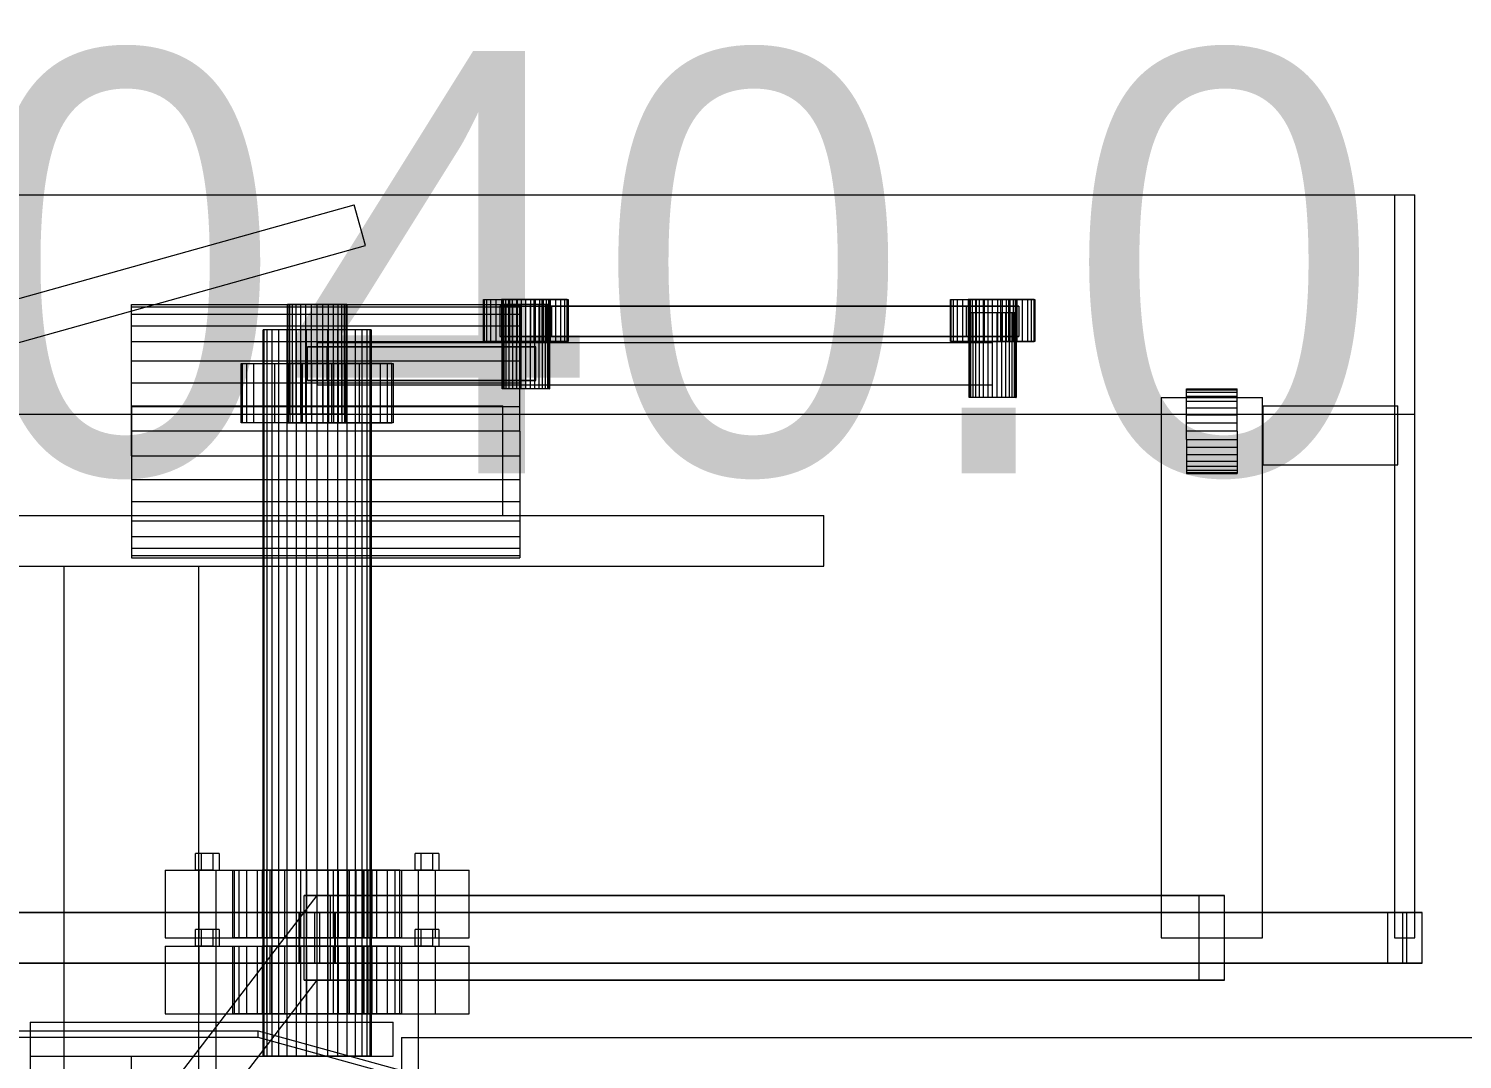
# Model space of a CAD drawing. Header units: millimetres. Extents: x -191664 to 191490, y -197311 to 10263.
# Drawn here: x 37046 to 37895, y 3328 to 3938 of the extents above; entities that cross this region are included whole.
import ezdxf

# ---------------------------------------------------------------- set-up
doc = ezdxf.new("R2010")
doc.units = ezdxf.units.MM
for name, color, linetype, lineweight in [('lateral_C03', 7, 'Continuous', 0), ('lateral_C03-traverse', 7, 'Continuous', 0), ('lateral_secador', 7, 'Continuous', 0), ('TEXTOS', 4, 'Continuous', 0)]:
    doc.layers.add(name, color=color, linetype=linetype, lineweight=lineweight)

msp = doc.modelspace()

# ---------------------------------------------------------------- linework, layer by layer
at = {"layer": 'lateral_C03', "color": 9, "true_color": 0xb5c3c9}
for p, q in [((36699.74, 3683.23), (37239.05, 3834.04)), ((37245.78, 3809.96), (37239.05, 3834.04)), ((36706.47, 3659.15), (37245.78, 3809.96))]:
    msp.add_line(p, q, dxfattribs=at)
at = {"layer": 'lateral_C03-traverse', "color": 252, "true_color": 0x85969e}
for p, q in [((37032.12, 3345), (37182.12, 3345)), ((37182.12, 3345), (37367.12, 3294)), ((37182.12, 3341), (37182.12, 3345)), ((37182.12, 3341), (37032.12, 3341)), ((37367.12, 3290), (37182.12, 3341))]:
    msp.add_line(p, q, dxfattribs=at)
at = {"layer": 'lateral_secador', "color": 33, "true_color": 0xb6a25b}
for p, q in [((36617.12, 3840), (37867.12, 3840)), ((37855.12, 3840), (37867.12, 3840)), ((37855.12, 3840), (37855.12, 3710)), ((37867.12, 3710), (37867.12, 3840)), ((36617.12, 3710), (37867.12, 3710)), ((37855.12, 3710), (37867.12, 3710))]:
    msp.add_line(p, q, dxfattribs=at)
at = {"layer": 'lateral_secador', "color": 253, "true_color": 0x9eafb6}
for p, q in [((37315.7, 3753), (37315.7, 3778)), ((37315.7, 3778), (37316.18, 3778)), ((37315.7, 3778), (37326.2, 3778)), ((37316.18, 3753), (37316.18, 3778)), ((37316.18, 3778), (37317.6, 3778)), ((37316.18, 3778), (37326.48, 3778)), ((37317.6, 3753), (37317.6, 3778)), ((37317.6, 3778), (37319.91, 3778)), ((37317.6, 3778), (37327.3, 3778)), ((37319.91, 3753), (37319.91, 3778)), ((37319.91, 3778), (37323.02, 3778)), ((37319.91, 3778), (37328.64, 3778)), ((37323.02, 3753), (37323.02, 3778)), ((37323.02, 3778), (37326.81, 3778)), ((37323.02, 3778), (37330.44, 3778)), ((37326.48, 3778), (37326.2, 3778)), ((37326.2, 3778), (37326.2, 3753)), ((37327.3, 3778), (37326.48, 3778)), ((37326.48, 3778), (37326.48, 3753)), ((37326.81, 3753), (37326.81, 3778)), ((37326.81, 3778), (37331.13, 3778)), ((37326.81, 3778), (37332.64, 3778)), ((37328.64, 3778), (37327.3, 3778)), ((37327.3, 3778), (37327.3, 3753)), ((37330.44, 3778), (37328.64, 3778)), ((37328.64, 3778), (37328.64, 3753)), ((37332.64, 3778), (37330.44, 3778)), ((37330.44, 3778), (37330.44, 3753)), ((37331.13, 3753), (37331.13, 3778)), ((37331.13, 3778), (37335.82, 3778)), ((37331.13, 3778), (37335.15, 3778)), ((37335.15, 3778), (37332.64, 3778)), ((37332.64, 3778), (37332.64, 3753)), ((37337.87, 3778), (37335.15, 3778)), ((37335.15, 3778), (37335.15, 3753)), ((37335.82, 3753), (37335.82, 3778)), ((37335.82, 3778), (37340.7, 3778)), ((37335.82, 3778), (37337.87, 3778)), ((37340.7, 3778), (37337.87, 3778)), ((37337.87, 3778), (37337.87, 3753)), ((37340.7, 3753), (37340.7, 3778)), ((37340.7, 3778), (37345.57, 3778)), ((37343.53, 3778), (37340.7, 3778)), ((37346.25, 3778), (37343.53, 3778)), ((37343.53, 3778), (37343.53, 3753)), ((37345.57, 3778), (37343.53, 3778)), ((37345.57, 3753), (37345.57, 3778)), ((37345.57, 3778), (37350.26, 3778)), ((37348.75, 3778), (37346.25, 3778)), ((37346.25, 3778), (37346.25, 3753)), ((37350.26, 3778), (37346.25, 3778)), ((37350.95, 3778), (37348.75, 3778)), ((37348.75, 3778), (37348.75, 3753)), ((37354.59, 3778), (37348.75, 3778)), ((37350.26, 3753), (37350.26, 3778)), ((37350.26, 3778), (37354.59, 3778)), ((37352.75, 3778), (37350.95, 3778)), ((37350.95, 3778), (37350.95, 3753)), ((37358.37, 3778), (37350.95, 3778)), ((37354.09, 3778), (37352.75, 3778)), ((37352.75, 3778), (37352.75, 3753)), ((37361.48, 3778), (37352.75, 3778)), ((37354.92, 3778), (37354.09, 3778)), ((37354.09, 3778), (37354.09, 3753)), ((37363.79, 3778), (37354.09, 3778)), ((37354.59, 3753), (37354.59, 3778)), ((37354.59, 3778), (37358.37, 3778)), ((37355.2, 3778), (37354.92, 3778)), ((37354.92, 3778), (37354.92, 3753)), ((37365.22, 3778), (37354.92, 3778)), ((37355.2, 3753), (37355.2, 3778)), ((37355.2, 3778), (37365.7, 3778)), ((37358.37, 3753), (37358.37, 3778)), ((37358.37, 3778), (37361.48, 3778)), ((37361.48, 3753), (37361.48, 3778)), ((37361.48, 3778), (37363.79, 3778)), ((37363.79, 3753), (37363.79, 3778)), ((37363.79, 3778), (37365.22, 3778)), ((37365.22, 3753), (37365.22, 3778)), ((37365.22, 3778), (37365.7, 3778)), ((37365.7, 3778), (37365.7, 3753)), ((37592.12, 3753), (37592.12, 3778)), ((37592.12, 3778), (37592.6, 3778)), ((37592.12, 3778), (37602.62, 3778)), ((37592.6, 3753), (37592.6, 3778)), ((37592.6, 3778), (37594.02, 3778)), ((37592.6, 3778), (37602.89, 3778)), ((37594.02, 3753), (37594.02, 3778)), ((37594.02, 3778), (37596.33, 3778)), ((37594.02, 3778), (37603.72, 3778)), ((37596.33, 3753), (37596.33, 3778)), ((37596.33, 3778), (37599.44, 3778)), ((37596.33, 3778), (37605.06, 3778)), ((37599.44, 3753), (37599.44, 3778)), ((37599.44, 3778), (37603.23, 3778)), ((37599.44, 3778), (37606.86, 3778)), ((37602.89, 3778), (37602.62, 3778)), ((37602.62, 3778), (37602.62, 3753)), ((37603.72, 3778), (37602.89, 3778)), ((37602.89, 3778), (37602.89, 3753)), ((37603.23, 3753), (37603.23, 3778)), ((37603.23, 3778), (37607.55, 3778)), ((37603.23, 3778), (37609.06, 3778)), ((37605.06, 3778), (37603.72, 3778)), ((37603.72, 3778), (37603.72, 3753)), ((37606.86, 3778), (37605.06, 3778)), ((37605.06, 3778), (37605.06, 3753)), ((37609.06, 3778), (37606.86, 3778)), ((37606.86, 3778), (37606.86, 3753)), ((37607.55, 3753), (37607.55, 3778)), ((37607.55, 3778), (37612.24, 3778)), ((37607.55, 3778), (37611.57, 3778)), ((37611.57, 3778), (37609.06, 3778)), ((37609.06, 3778), (37609.06, 3753)), ((37614.29, 3778), (37611.57, 3778)), ((37611.57, 3778), (37611.57, 3753)), ((37612.24, 3753), (37612.24, 3778)), ((37612.24, 3778), (37617.12, 3778)), ((37612.24, 3778), (37614.29, 3778)), ((37617.12, 3778), (37614.29, 3778)), ((37614.29, 3778), (37614.29, 3753)), ((37617.12, 3753), (37617.12, 3778)), ((37617.12, 3778), (37621.99, 3778)), ((37619.94, 3778), (37617.12, 3778)), ((37622.66, 3778), (37619.94, 3778)), ((37619.94, 3778), (37619.94, 3753)), ((37621.99, 3778), (37619.94, 3778)), ((37621.99, 3753), (37621.99, 3778)), ((37621.99, 3778), (37626.68, 3778)), ((37625.17, 3778), (37622.66, 3778)), ((37622.66, 3778), (37622.66, 3753)), ((37626.68, 3778), (37622.66, 3778)), ((37627.37, 3778), (37625.17, 3778)), ((37625.17, 3778), (37625.17, 3753)), ((37631.01, 3778), (37625.17, 3778)), ((37626.68, 3753), (37626.68, 3778)), ((37626.68, 3778), (37631.01, 3778)), ((37629.17, 3778), (37627.37, 3778)), ((37627.37, 3778), (37627.37, 3753)), ((37634.79, 3778), (37627.37, 3778)), ((37630.51, 3778), (37629.17, 3778)), ((37629.17, 3778), (37629.17, 3753)), ((37637.9, 3778), (37629.17, 3778)), ((37631.34, 3778), (37630.51, 3778)), ((37630.51, 3778), (37630.51, 3753)), ((37640.21, 3778), (37630.51, 3778)), ((37631.01, 3753), (37631.01, 3778)), ((37631.01, 3778), (37634.79, 3778)), ((37631.62, 3778), (37631.34, 3778)), ((37631.34, 3778), (37631.34, 3753)), ((37641.64, 3778), (37631.34, 3778)), ((37631.62, 3753), (37631.62, 3778)), ((37631.62, 3778), (37642.12, 3778)), ((37634.79, 3753), (37634.79, 3778)), ((37634.79, 3778), (37637.9, 3778)), ((37637.9, 3753), (37637.9, 3778)), ((37637.9, 3778), (37640.21, 3778)), ((37640.21, 3753), (37640.21, 3778)), ((37640.21, 3778), (37641.64, 3778)), ((37641.64, 3753), (37641.64, 3778)), ((37641.64, 3778), (37642.12, 3778)), ((37642.12, 3778), (37642.12, 3753)), ((37316.18, 3753), (37315.7, 3753)), ((37326.2, 3753), (37315.7, 3753)), ((37317.6, 3753), (37316.18, 3753)), ((37326.48, 3753), (37316.18, 3753)), ((37319.91, 3753), (37317.6, 3753)), ((37327.3, 3753), (37317.6, 3753)), ((37323.02, 3753), (37319.91, 3753)), ((37328.64, 3753), (37319.91, 3753)), ((37326.81, 3753), (37323.02, 3753)), ((37330.44, 3753), (37323.02, 3753)), ((37326.2, 3753), (37326.48, 3753)), ((37326.48, 3753), (37327.3, 3753)), ((37331.13, 3753), (37326.81, 3753)), ((37332.64, 3753), (37326.81, 3753)), ((37327.3, 3753), (37328.64, 3753)), ((37328.64, 3753), (37330.44, 3753)), ((37330.44, 3753), (37332.64, 3753)), ((37335.82, 3753), (37331.13, 3753)), ((37335.15, 3753), (37331.13, 3753)), ((37332.64, 3753), (37335.15, 3753)), ((37335.15, 3753), (37337.87, 3753)), ((37340.7, 3753), (37335.82, 3753)), ((37337.87, 3753), (37335.82, 3753)), ((37337.87, 3753), (37340.7, 3753)), ((37345.57, 3753), (37340.7, 3753)), ((37340.7, 3753), (37343.53, 3753)), ((37343.53, 3753), (37346.25, 3753)), ((37343.53, 3753), (37345.57, 3753)), ((37350.26, 3753), (37345.57, 3753)), ((37346.25, 3753), (37348.75, 3753)), ((37346.25, 3753), (37350.26, 3753)), ((37348.75, 3753), (37350.95, 3753)), ((37348.75, 3753), (37354.59, 3753)), ((37354.59, 3753), (37350.26, 3753)), ((37350.95, 3753), (37352.75, 3753)), ((37350.95, 3753), (37358.37, 3753)), ((37352.75, 3753), (37354.09, 3753)), ((37352.75, 3753), (37361.48, 3753)), ((37354.09, 3753), (37354.92, 3753)), ((37354.09, 3753), (37363.79, 3753)), ((37358.37, 3753), (37354.59, 3753)), ((37354.92, 3753), (37355.2, 3753)), ((37354.92, 3753), (37365.22, 3753)), ((37365.7, 3753), (37355.2, 3753)), ((37361.48, 3753), (37358.37, 3753)), ((37363.79, 3753), (37361.48, 3753)), ((37365.22, 3753), (37363.79, 3753)), ((37365.7, 3753), (37365.22, 3753)), ((37592.6, 3753), (37592.12, 3753)), ((37602.62, 3753), (37592.12, 3753)), ((37594.02, 3753), (37592.6, 3753)), ((37602.89, 3753), (37592.6, 3753)), ((37596.33, 3753), (37594.02, 3753)), ((37603.72, 3753), (37594.02, 3753)), ((37599.44, 3753), (37596.33, 3753)), ((37605.06, 3753), (37596.33, 3753)), ((37603.23, 3753), (37599.44, 3753)), ((37606.86, 3753), (37599.44, 3753)), ((37602.62, 3753), (37602.89, 3753)), ((37602.89, 3753), (37603.72, 3753)), ((37607.55, 3753), (37603.23, 3753)), ((37609.06, 3753), (37603.23, 3753)), ((37603.72, 3753), (37605.06, 3753)), ((37605.06, 3753), (37606.86, 3753)), ((37606.86, 3753), (37609.06, 3753)), ((37612.24, 3753), (37607.55, 3753)), ((37611.57, 3753), (37607.55, 3753)), ((37609.06, 3753), (37611.57, 3753)), ((37611.57, 3753), (37614.29, 3753)), ((37617.12, 3753), (37612.24, 3753)), ((37614.29, 3753), (37612.24, 3753)), ((37614.29, 3753), (37617.12, 3753)), ((37621.99, 3753), (37617.12, 3753)), ((37617.12, 3753), (37619.94, 3753)), ((37619.94, 3753), (37622.66, 3753)), ((37619.94, 3753), (37621.99, 3753)), ((37626.68, 3753), (37621.99, 3753)), ((37622.66, 3753), (37625.17, 3753)), ((37622.66, 3753), (37626.68, 3753)), ((37625.17, 3753), (37627.37, 3753)), ((37625.17, 3753), (37631.01, 3753)), ((37631.01, 3753), (37626.68, 3753)), ((37627.37, 3753), (37629.17, 3753)), ((37627.37, 3753), (37634.79, 3753)), ((37629.17, 3753), (37630.51, 3753)), ((37629.17, 3753), (37637.9, 3753)), ((37630.51, 3753), (37631.34, 3753)), ((37630.51, 3753), (37640.21, 3753)), ((37634.79, 3753), (37631.01, 3753)), ((37631.34, 3753), (37631.62, 3753)), ((37631.34, 3753), (37641.64, 3753)), ((37642.12, 3753), (37631.62, 3753)), ((37637.9, 3753), (37634.79, 3753)), ((37640.21, 3753), (37637.9, 3753)), ((37641.64, 3753), (37640.21, 3753)), ((37642.12, 3753), (37641.64, 3753)), ((37172.12, 3705), (37172.12, 3740)), ((37172.12, 3740), (37172.98, 3740)), ((37172.12, 3740), (37199.62, 3740)), ((37172.98, 3705), (37172.98, 3740)), ((37172.98, 3740), (37175.54, 3740)), ((37172.98, 3740), (37199.95, 3740)), ((37175.54, 3705), (37175.54, 3740)), ((37175.54, 3740), (37179.7, 3740)), ((37175.54, 3740), (37200.95, 3740)), ((37179.7, 3705), (37179.7, 3740)), ((37179.7, 3740), (37185.3, 3740)), ((37179.7, 3740), (37202.57, 3740)), ((37185.3, 3705), (37185.3, 3740)), ((37185.3, 3740), (37192.12, 3740)), ((37185.3, 3740), (37204.74, 3740)), ((37192.12, 3705), (37192.12, 3740)), ((37192.12, 3740), (37199.9, 3740)), ((37192.12, 3740), (37207.39, 3740)), ((37199.95, 3740), (37199.62, 3740)), ((37199.62, 3740), (37199.62, 3705)), ((37199.9, 3705), (37199.9, 3740)), ((37199.9, 3740), (37208.34, 3740)), ((37199.9, 3740), (37210.42, 3740)), ((37200.95, 3740), (37199.95, 3740)), ((37199.95, 3740), (37199.95, 3705)), ((37202.57, 3740), (37200.95, 3740)), ((37200.95, 3740), (37200.95, 3705)), ((37204.74, 3740), (37202.57, 3740)), ((37202.57, 3740), (37202.57, 3705)), ((37207.39, 3740), (37204.74, 3740)), ((37204.74, 3740), (37204.74, 3705)), ((37210.42, 3740), (37207.39, 3740)), ((37207.39, 3740), (37207.39, 3705)), ((37208.34, 3705), (37208.34, 3740)), ((37208.34, 3740), (37217.12, 3740)), ((37208.34, 3740), (37213.7, 3740)), ((37213.7, 3740), (37210.42, 3740)), ((37210.42, 3740), (37210.42, 3705)), ((37217.12, 3740), (37213.7, 3740)), ((37213.7, 3740), (37213.7, 3705)), ((37217.12, 3705), (37217.12, 3740)), ((37217.12, 3740), (37225.89, 3740)), ((37220.53, 3740), (37217.12, 3740)), ((37223.81, 3740), (37220.53, 3740)), ((37220.53, 3740), (37220.53, 3705)), ((37225.89, 3740), (37220.53, 3740)), ((37226.84, 3740), (37223.81, 3740)), ((37223.81, 3740), (37223.81, 3705)), ((37234.34, 3740), (37223.81, 3740)), ((37225.89, 3705), (37225.89, 3740)), ((37225.89, 3740), (37234.34, 3740)), ((37229.49, 3740), (37226.84, 3740)), ((37226.84, 3740), (37226.84, 3705)), ((37242.12, 3740), (37226.84, 3740)), ((37231.67, 3740), (37229.49, 3740)), ((37229.49, 3740), (37229.49, 3705)), ((37248.94, 3740), (37229.49, 3740)), ((37233.28, 3740), (37231.67, 3740)), ((37231.67, 3740), (37231.67, 3705)), ((37254.53, 3740), (37231.67, 3740)), ((37234.28, 3740), (37233.28, 3740)), ((37233.28, 3740), (37233.28, 3705)), ((37258.69, 3740), (37233.28, 3740)), ((37234.62, 3740), (37234.28, 3740)), ((37234.28, 3740), (37234.28, 3705)), ((37261.25, 3740), (37234.28, 3740)), ((37234.34, 3705), (37234.34, 3740)), ((37234.34, 3740), (37242.12, 3740)), ((37234.62, 3705), (37234.62, 3740)), ((37234.62, 3740), (37262.12, 3740)), ((37242.12, 3705), (37242.12, 3740)), ((37242.12, 3740), (37248.94, 3740)), ((37248.94, 3705), (37248.94, 3740)), ((37248.94, 3740), (37254.53, 3740)), ((37254.53, 3705), (37254.53, 3740)), ((37254.53, 3740), (37258.69, 3740)), ((37258.69, 3705), (37258.69, 3740)), ((37258.69, 3740), (37261.25, 3740)), ((37261.25, 3705), (37261.25, 3740)), ((37261.25, 3740), (37262.12, 3740)), ((37262.12, 3740), (37262.12, 3705)), ((37172.98, 3705), (37172.12, 3705)), ((37199.62, 3705), (37172.12, 3705)), ((37175.54, 3705), (37172.98, 3705)), ((37199.95, 3705), (37172.98, 3705)), ((37179.7, 3705), (37175.54, 3705)), ((37200.95, 3705), (37175.54, 3705)), ((37185.3, 3705), (37179.7, 3705)), ((37202.57, 3705), (37179.7, 3705)), ((37192.12, 3705), (37185.3, 3705)), ((37204.74, 3705), (37185.3, 3705)), ((37199.9, 3705), (37192.12, 3705)), ((37207.39, 3705), (37192.12, 3705)), ((37199.62, 3705), (37199.95, 3705)), ((37208.34, 3705), (37199.9, 3705)), ((37210.42, 3705), (37199.9, 3705)), ((37199.95, 3705), (37200.95, 3705)), ((37200.95, 3705), (37202.57, 3705)), ((37202.57, 3705), (37204.74, 3705)), ((37204.74, 3705), (37207.39, 3705)), ((37207.39, 3705), (37210.42, 3705)), ((37217.12, 3705), (37208.34, 3705)), ((37213.7, 3705), (37208.34, 3705)), ((37210.42, 3705), (37213.7, 3705)), ((37213.7, 3705), (37217.12, 3705)), ((37225.89, 3705), (37217.12, 3705)), ((37217.12, 3705), (37220.53, 3705)), ((37220.53, 3705), (37223.81, 3705)), ((37220.53, 3705), (37225.89, 3705)), ((37223.81, 3705), (37226.84, 3705)), ((37223.81, 3705), (37234.34, 3705)), ((37234.34, 3705), (37225.89, 3705)), ((37226.84, 3705), (37229.49, 3705)), ((37226.84, 3705), (37242.12, 3705)), ((37229.49, 3705), (37231.67, 3705)), ((37229.49, 3705), (37248.94, 3705)), ((37231.67, 3705), (37233.28, 3705)), ((37231.67, 3705), (37254.53, 3705)), ((37233.28, 3705), (37234.28, 3705)), ((37233.28, 3705), (37258.69, 3705)), ((37234.28, 3705), (37234.62, 3705)), ((37234.28, 3705), (37261.25, 3705)), ((37242.12, 3705), (37234.34, 3705)), ((37262.12, 3705), (37234.62, 3705)), ((37248.94, 3705), (37242.12, 3705)), ((37254.53, 3705), (37248.94, 3705)), ((37258.69, 3705), (37254.53, 3705)), ((37261.25, 3705), (37258.69, 3705)), ((37262.12, 3705), (37261.25, 3705)), ((37167.12, 3440), (37168.08, 3440)), ((37167.12, 3440), (37184.62, 3440)), ((37168.08, 3400), (37168.08, 3440)), ((37168.08, 3440), (37170.92, 3440)), ((37168.08, 3440), (37185.24, 3440)), ((37170.92, 3400), (37170.92, 3440)), ((37170.92, 3440), (37175.54, 3440)), ((37170.92, 3440), (37187.09, 3440)), ((37175.54, 3400), (37175.54, 3440)), ((37175.54, 3440), (37181.76, 3440)), ((37175.54, 3440), (37190.09, 3440)), ((37181.76, 3400), (37181.76, 3440)), ((37181.76, 3440), (37189.34, 3440)), ((37181.76, 3440), (37194.13, 3440)), ((37185.24, 3440), (37184.62, 3440)), ((37184.62, 3440), (37184.62, 3400)), ((37187.09, 3440), (37185.24, 3440)), ((37185.24, 3440), (37185.24, 3400)), ((37190.09, 3440), (37187.09, 3440)), ((37187.09, 3440), (37187.09, 3400)), ((37189.34, 3400), (37189.34, 3440)), ((37189.34, 3440), (37197.98, 3440)), ((37189.34, 3440), (37199.06, 3440)), ((37194.13, 3440), (37190.09, 3440)), ((37190.09, 3440), (37190.09, 3400)), ((37199.06, 3440), (37194.13, 3440)), ((37194.13, 3440), (37194.13, 3400)), ((37197.98, 3400), (37197.98, 3440)), ((37197.98, 3440), (37207.36, 3440)), ((37197.98, 3440), (37204.68, 3440)), ((37204.68, 3440), (37199.06, 3440)), ((37199.06, 3440), (37199.06, 3400)), ((37210.78, 3440), (37204.68, 3440)), ((37204.68, 3440), (37204.68, 3400)), ((37207.36, 3400), (37207.36, 3440)), ((37207.36, 3440), (37217.12, 3440)), ((37207.36, 3440), (37210.78, 3440)), ((37217.12, 3440), (37210.78, 3440)), ((37210.78, 3440), (37210.78, 3400)), ((37217.12, 3400), (37217.12, 3440)), ((37217.12, 3440), (37226.87, 3440)), ((37223.46, 3440), (37217.12, 3440)), ((37229.55, 3440), (37223.46, 3440)), ((37223.46, 3440), (37223.46, 3400)), ((37226.87, 3440), (37223.46, 3440)), ((37226.87, 3400), (37226.87, 3440)), ((37226.87, 3440), (37236.25, 3440)), ((37235.17, 3440), (37229.55, 3440)), ((37229.55, 3440), (37229.55, 3400)), ((37236.25, 3440), (37229.55, 3440)), ((37240.1, 3440), (37235.17, 3440)), ((37235.17, 3440), (37235.17, 3400)), ((37244.89, 3440), (37235.17, 3440)), ((37236.25, 3400), (37236.25, 3440)), ((37236.25, 3440), (37244.89, 3440)), ((37244.14, 3440), (37240.1, 3440)), ((37240.1, 3440), (37240.1, 3400)), ((37252.47, 3440), (37240.1, 3440)), ((37247.14, 3440), (37244.14, 3440)), ((37244.14, 3440), (37244.14, 3400)), ((37258.69, 3440), (37244.14, 3440)), ((37244.89, 3400), (37244.89, 3440)), ((37244.89, 3440), (37252.47, 3440)), ((37248.99, 3440), (37247.14, 3440)), ((37247.14, 3440), (37247.14, 3400)), ((37263.31, 3440), (37247.14, 3440)), ((37249.62, 3440), (37248.99, 3440)), ((37248.99, 3440), (37248.99, 3400)), ((37266.16, 3440), (37248.99, 3440)), ((37249.62, 3400), (37249.62, 3440)), ((37249.62, 3440), (37267.12, 3440)), ((37252.47, 3400), (37252.47, 3440)), ((37252.47, 3440), (37258.69, 3440)), ((37258.69, 3400), (37258.69, 3440)), ((37258.69, 3440), (37263.31, 3440)), ((37263.31, 3400), (37263.31, 3440)), ((37263.31, 3440), (37266.16, 3440)), ((37266.16, 3400), (37266.16, 3440)), ((37266.16, 3440), (37267.12, 3440)), ((37168.08, 3400), (37167.12, 3400)), ((37184.62, 3400), (37167.12, 3400)), ((37170.92, 3400), (37168.08, 3400)), ((37185.24, 3400), (37168.08, 3400)), ((37175.54, 3400), (37170.92, 3400)), ((37187.09, 3400), (37170.92, 3400)), ((37181.76, 3400), (37175.54, 3400)), ((37190.09, 3400), (37175.54, 3400)), ((37189.34, 3400), (37181.76, 3400)), ((37194.13, 3400), (37181.76, 3400)), ((37184.62, 3400), (37185.24, 3400)), ((37185.24, 3400), (37187.09, 3400)), ((37187.09, 3400), (37190.09, 3400)), ((37197.98, 3400), (37189.34, 3400)), ((37199.06, 3400), (37189.34, 3400)), ((37190.09, 3400), (37194.13, 3400)), ((37194.13, 3400), (37199.06, 3400)), ((37207.36, 3400), (37197.98, 3400)), ((37204.68, 3400), (37197.98, 3400)), ((37199.06, 3400), (37204.68, 3400)), ((37204.68, 3400), (37210.78, 3400)), ((37217.12, 3400), (37207.36, 3400)), ((37210.78, 3400), (37207.36, 3400)), ((37210.78, 3400), (37217.12, 3400)), ((37226.87, 3400), (37217.12, 3400)), ((37217.12, 3400), (37223.46, 3400)), ((37223.46, 3400), (37229.55, 3400)), ((37223.46, 3400), (37226.87, 3400)), ((37236.25, 3400), (37226.87, 3400)), ((37229.55, 3400), (37235.17, 3400)), ((37229.55, 3400), (37236.25, 3400)), ((37235.17, 3400), (37240.1, 3400)), ((37235.17, 3400), (37244.89, 3400)), ((37244.89, 3400), (37236.25, 3400)), ((37240.1, 3400), (37244.14, 3400)), ((37240.1, 3400), (37252.47, 3400)), ((37244.14, 3400), (37247.14, 3400)), ((37244.14, 3400), (37258.69, 3400)), ((37252.47, 3400), (37244.89, 3400)), ((37247.14, 3400), (37248.99, 3400)), ((37247.14, 3400), (37263.31, 3400)), ((37248.99, 3400), (37249.62, 3400)), ((37248.99, 3400), (37266.16, 3400)), ((37267.12, 3400), (37249.62, 3400)), ((37258.69, 3400), (37252.47, 3400)), ((37263.31, 3400), (37258.69, 3400)), ((37266.16, 3400), (37263.31, 3400)), ((37267.12, 3400), (37266.16, 3400)), ((37167.12, 3395), (37168.08, 3395)), ((37167.12, 3395), (37184.62, 3395)), ((37168.08, 3355), (37168.08, 3395)), ((37168.08, 3395), (37170.92, 3395)), ((37168.08, 3395), (37185.24, 3395)), ((37170.92, 3355), (37170.92, 3395)), ((37170.92, 3395), (37175.54, 3395)), ((37170.92, 3395), (37187.09, 3395)), ((37175.54, 3355), (37175.54, 3395)), ((37175.54, 3395), (37181.76, 3395)), ((37175.54, 3395), (37190.09, 3395)), ((37181.76, 3355), (37181.76, 3395)), ((37181.76, 3395), (37189.34, 3395)), ((37181.76, 3395), (37194.13, 3395)), ((37185.24, 3395), (37184.62, 3395)), ((37184.62, 3395), (37184.62, 3355)), ((37187.09, 3395), (37185.24, 3395)), ((37185.24, 3395), (37185.24, 3355)), ((37190.09, 3395), (37187.09, 3395)), ((37187.09, 3395), (37187.09, 3355)), ((37189.34, 3355), (37189.34, 3395)), ((37189.34, 3395), (37197.98, 3395)), ((37189.34, 3395), (37199.06, 3395)), ((37194.13, 3395), (37190.09, 3395)), ((37190.09, 3395), (37190.09, 3355)), ((37199.06, 3395), (37194.13, 3395)), ((37194.13, 3395), (37194.13, 3355)), ((37197.98, 3355), (37197.98, 3395)), ((37197.98, 3395), (37207.36, 3395)), ((37197.98, 3395), (37204.68, 3395)), ((37204.68, 3395), (37199.06, 3395)), ((37199.06, 3395), (37199.06, 3355)), ((37210.78, 3395), (37204.68, 3395)), ((37204.68, 3395), (37204.68, 3355)), ((37207.36, 3355), (37207.36, 3395)), ((37207.36, 3395), (37217.12, 3395)), ((37207.36, 3395), (37210.78, 3395)), ((37217.12, 3395), (37210.78, 3395)), ((37210.78, 3395), (37210.78, 3355)), ((37217.12, 3355), (37217.12, 3395)), ((37217.12, 3395), (37226.87, 3395)), ((37223.46, 3395), (37217.12, 3395)), ((37229.55, 3395), (37223.46, 3395)), ((37223.46, 3395), (37223.46, 3355)), ((37226.87, 3395), (37223.46, 3395)), ((37226.87, 3355), (37226.87, 3395)), ((37226.87, 3395), (37236.25, 3395)), ((37235.17, 3395), (37229.55, 3395)), ((37229.55, 3395), (37229.55, 3355)), ((37236.25, 3395), (37229.55, 3395)), ((37240.1, 3395), (37235.17, 3395)), ((37235.17, 3395), (37235.17, 3355)), ((37244.89, 3395), (37235.17, 3395)), ((37236.25, 3355), (37236.25, 3395)), ((37236.25, 3395), (37244.89, 3395)), ((37244.14, 3395), (37240.1, 3395)), ((37240.1, 3395), (37240.1, 3355)), ((37252.47, 3395), (37240.1, 3395)), ((37247.14, 3395), (37244.14, 3395)), ((37244.14, 3395), (37244.14, 3355)), ((37258.69, 3395), (37244.14, 3395)), ((37244.89, 3355), (37244.89, 3395)), ((37244.89, 3395), (37252.47, 3395)), ((37248.99, 3395), (37247.14, 3395)), ((37247.14, 3395), (37247.14, 3355)), ((37263.31, 3395), (37247.14, 3395)), ((37249.62, 3395), (37248.99, 3395)), ((37248.99, 3395), (37248.99, 3355)), ((37266.16, 3395), (37248.99, 3395)), ((37249.62, 3355), (37249.62, 3395)), ((37249.62, 3395), (37267.12, 3395)), ((37252.47, 3355), (37252.47, 3395)), ((37252.47, 3395), (37258.69, 3395)), ((37258.69, 3355), (37258.69, 3395)), ((37258.69, 3395), (37263.31, 3395)), ((37263.31, 3355), (37263.31, 3395)), ((37263.31, 3395), (37266.16, 3395)), ((37266.16, 3355), (37266.16, 3395)), ((37266.16, 3395), (37267.12, 3395)), ((37168.08, 3355), (37167.12, 3355)), ((37184.62, 3355), (37167.12, 3355)), ((37170.92, 3355), (37168.08, 3355)), ((37185.24, 3355), (37168.08, 3355)), ((37175.54, 3355), (37170.92, 3355)), ((37187.09, 3355), (37170.92, 3355)), ((37181.76, 3355), (37175.54, 3355)), ((37190.09, 3355), (37175.54, 3355)), ((37189.34, 3355), (37181.76, 3355)), ((37194.13, 3355), (37181.76, 3355)), ((37184.62, 3355), (37185.24, 3355)), ((37185.24, 3355), (37187.09, 3355)), ((37187.09, 3355), (37190.09, 3355)), ((37197.98, 3355), (37189.34, 3355)), ((37199.06, 3355), (37189.34, 3355)), ((37190.09, 3355), (37194.13, 3355)), ((37194.13, 3355), (37199.06, 3355)), ((37207.36, 3355), (37197.98, 3355)), ((37204.68, 3355), (37197.98, 3355)), ((37199.06, 3355), (37204.68, 3355)), ((37204.68, 3355), (37210.78, 3355)), ((37217.12, 3355), (37207.36, 3355)), ((37210.78, 3355), (37207.36, 3355)), ((37210.78, 3355), (37217.12, 3355)), ((37226.87, 3355), (37217.12, 3355)), ((37217.12, 3355), (37223.46, 3355)), ((37223.46, 3355), (37229.55, 3355)), ((37223.46, 3355), (37226.87, 3355)), ((37236.25, 3355), (37226.87, 3355)), ((37229.55, 3355), (37235.17, 3355)), ((37229.55, 3355), (37236.25, 3355)), ((37235.17, 3355), (37240.1, 3355)), ((37235.17, 3355), (37244.89, 3355)), ((37244.89, 3355), (37236.25, 3355)), ((37240.1, 3355), (37244.14, 3355)), ((37240.1, 3355), (37252.47, 3355)), ((37244.14, 3355), (37247.14, 3355)), ((37244.14, 3355), (37258.69, 3355)), ((37252.47, 3355), (37244.89, 3355)), ((37247.14, 3355), (37248.99, 3355)), ((37247.14, 3355), (37263.31, 3355)), ((37248.99, 3355), (37249.62, 3355)), ((37248.99, 3355), (37266.16, 3355)), ((37267.12, 3355), (37249.62, 3355)), ((37258.69, 3355), (37252.47, 3355)), ((37263.31, 3355), (37258.69, 3355)), ((37266.16, 3355), (37263.31, 3355)), ((37267.12, 3355), (37266.16, 3355))]:
    msp.add_line(p, q, dxfattribs=at)
at = {"layer": 'lateral_secador', "color": 147, "true_color": 0x286779}
for p, q in [((37107.12, 3773.56), (37107.12, 3775)), ((37107.12, 3775), (37337.12, 3775)), ((37107.12, 3769.29), (37107.12, 3773.56)), ((37107.12, 3773.56), (37337.12, 3773.56)), ((37337.12, 3773.56), (37337.12, 3775)), ((37337.12, 3769.29), (37337.12, 3773.56)), ((37107.12, 3762.36), (37107.12, 3769.29)), ((37107.12, 3769.29), (37337.12, 3769.29)), ((37107.12, 3753.03), (37107.12, 3762.36)), ((37107.12, 3762.36), (37337.12, 3762.36)), ((37337.12, 3762.36), (37337.12, 3769.29)), ((37337.12, 3753.03), (37337.12, 3762.36)), ((37107.12, 3741.67), (37107.12, 3753.03)), ((37107.12, 3753.03), (37337.12, 3753.03)), ((37337.12, 3741.67), (37337.12, 3753.03)), ((37107.12, 3728.7), (37107.12, 3741.67)), ((37107.12, 3741.67), (37337.12, 3741.67)), ((37337.12, 3728.7), (37337.12, 3741.67)), ((37107.12, 3714.63), (37107.12, 3728.7)), ((37107.12, 3728.7), (37337.12, 3728.7)), ((37337.12, 3714.63), (37337.12, 3728.7)), ((37107.12, 3700), (37107.12, 3714.63)), ((37107.12, 3714.63), (37337.12, 3714.63)), ((37337.12, 3700), (37337.12, 3714.63)), ((37107.12, 3685.37), (37107.12, 3700)), ((37337.12, 3700), (37107.12, 3700)), ((37337.12, 3700), (37337.12, 3685.37)), ((37107.12, 3685.37), (37107.12, 3671.3)), ((37107.12, 3685.37), (37337.12, 3685.37)), ((37337.12, 3685.37), (37337.12, 3671.3)), ((37107.12, 3671.3), (37107.12, 3658.33)), ((37107.12, 3671.3), (37337.12, 3671.3)), ((37337.12, 3671.3), (37337.12, 3658.33)), ((37107.12, 3658.33), (37107.12, 3646.97)), ((37107.12, 3658.33), (37337.12, 3658.33)), ((37337.12, 3658.33), (37337.12, 3646.97)), ((37107.12, 3646.97), (37107.12, 3637.64)), ((37107.12, 3646.97), (37337.12, 3646.97)), ((37337.12, 3646.97), (37337.12, 3637.64)), ((37107.12, 3637.64), (37107.12, 3630.71)), ((37107.12, 3637.64), (37337.12, 3637.64)), ((37337.12, 3637.64), (37337.12, 3630.71)), ((37107.12, 3630.71), (37107.12, 3626.44)), ((37107.12, 3630.71), (37337.12, 3630.71)), ((37107.12, 3626.44), (37107.12, 3625)), ((37107.12, 3626.44), (37337.12, 3626.44)), ((37337.12, 3630.71), (37337.12, 3626.44)), ((37337.12, 3626.44), (37337.12, 3625)), ((37107.12, 3625), (37337.12, 3625))]:
    msp.add_line(p, q, dxfattribs=at)
at = {"layer": 'lateral_secador', "color": 9, "true_color": 0xb8c4c8}
for p, q in [((37199.95, 3775), (37199.62, 3775)), ((37199.62, 3710), (37199.62, 3775)), ((37200.95, 3775), (37199.95, 3775)), ((37199.95, 3710), (37199.95, 3775)), ((37202.57, 3775), (37200.95, 3775)), ((37200.95, 3710), (37200.95, 3775)), ((37204.74, 3775), (37202.57, 3775)), ((37202.57, 3710), (37202.57, 3775)), ((37207.39, 3775), (37204.74, 3775)), ((37204.74, 3710), (37204.74, 3775)), ((37210.42, 3775), (37207.39, 3775)), ((37207.39, 3710), (37207.39, 3775)), ((37213.7, 3775), (37210.42, 3775)), ((37210.42, 3710), (37210.42, 3775)), ((37217.12, 3775), (37213.7, 3775)), ((37213.7, 3710), (37213.7, 3775)), ((37220.53, 3775), (37217.12, 3775)), ((37217.12, 3710), (37217.12, 3775)), ((37223.81, 3775), (37220.53, 3775)), ((37220.53, 3710), (37220.53, 3775)), ((37226.84, 3775), (37223.81, 3775)), ((37223.81, 3710), (37223.81, 3775)), ((37229.49, 3775), (37226.84, 3775)), ((37226.84, 3710), (37226.84, 3775)), ((37231.67, 3775), (37229.49, 3775)), ((37229.49, 3710), (37229.49, 3775)), ((37233.28, 3775), (37231.67, 3775)), ((37231.67, 3710), (37231.67, 3775)), ((37234.28, 3775), (37233.28, 3775)), ((37233.28, 3710), (37233.28, 3775)), ((37234.62, 3775), (37234.28, 3775)), ((37234.28, 3710), (37234.28, 3775)), ((37234.62, 3775), (37234.62, 3710)), ((37199.95, 3710), (37199.62, 3710)), ((37200.95, 3710), (37199.95, 3710)), ((37202.57, 3710), (37200.95, 3710)), ((37204.74, 3710), (37202.57, 3710)), ((37207.39, 3710), (37204.74, 3710)), ((37210.42, 3710), (37207.39, 3710)), ((37213.7, 3710), (37210.42, 3710)), ((37217.12, 3710), (37213.7, 3710)), ((37220.53, 3710), (37217.12, 3710)), ((37223.81, 3710), (37220.53, 3710)), ((37226.84, 3710), (37223.81, 3710)), ((37229.49, 3710), (37226.84, 3710)), ((37231.67, 3710), (37229.49, 3710)), ((37233.28, 3710), (37231.67, 3710)), ((37234.28, 3710), (37233.28, 3710)), ((37234.28, 3710), (37234.62, 3710))]:
    msp.add_line(p, q, dxfattribs=at)
at = {"layer": 'lateral_secador', "color": 253, "true_color": 0xa1afb6}
for p, q in [((37325.24, 3774), (37601.66, 3774)), ((37356.15, 3774), (37325.24, 3774)), ((37325.24, 3774), (37325.24, 3756)), ((37632.57, 3774), (37356.15, 3774)), ((37356.15, 3756), (37356.15, 3774)), ((37601.66, 3774), (37632.57, 3774)), ((37601.66, 3756), (37601.66, 3774)), ((37632.57, 3774), (37632.57, 3756)), ((37325.24, 3756), (37356.15, 3756)), ((37601.66, 3756), (37325.24, 3756)), ((37356.15, 3756), (37632.57, 3756)), ((37632.57, 3756), (37601.66, 3756))]:
    msp.add_line(p, q, dxfattribs=at)
at = {"layer": 'lateral_secador', "color": 253, "true_color": 0xa8b4b9}
for p, q in [((37326.97, 3775), (37326.7, 3775)), ((37326.7, 3725), (37326.7, 3775)), ((37327.76, 3775), (37326.97, 3775)), ((37326.97, 3725), (37326.97, 3775)), ((37329.06, 3775), (37327.76, 3775)), ((37327.76, 3725), (37327.76, 3775)), ((37330.8, 3775), (37329.06, 3775)), ((37329.06, 3725), (37329.06, 3775)), ((37332.92, 3775), (37330.8, 3775)), ((37330.8, 3725), (37330.8, 3775)), ((37335.34, 3775), (37332.92, 3775)), ((37332.92, 3725), (37332.92, 3775)), ((37337.97, 3775), (37335.34, 3775)), ((37335.34, 3725), (37335.34, 3775)), ((37340.7, 3775), (37337.97, 3775)), ((37337.97, 3725), (37337.97, 3775)), ((37343.43, 3775), (37340.7, 3775)), ((37340.7, 3725), (37340.7, 3775)), ((37346.05, 3775), (37343.43, 3775)), ((37343.43, 3725), (37343.43, 3775)), ((37348.48, 3775), (37346.05, 3775)), ((37346.05, 3725), (37346.05, 3775)), ((37350.6, 3775), (37348.48, 3775)), ((37348.48, 3725), (37348.48, 3775)), ((37352.34, 3775), (37350.6, 3775)), ((37350.6, 3725), (37350.6, 3775)), ((37353.63, 3775), (37352.34, 3775)), ((37352.34, 3725), (37352.34, 3775)), ((37354.43, 3775), (37353.63, 3775)), ((37353.63, 3725), (37353.63, 3775)), ((37354.7, 3775), (37354.43, 3775)), ((37354.43, 3725), (37354.43, 3775)), ((37354.7, 3775), (37354.7, 3725)), ((37603.38, 3770), (37603.12, 3770)), ((37603.12, 3720), (37603.12, 3770)), ((37604.18, 3770), (37603.38, 3770)), ((37603.38, 3720), (37603.38, 3770)), ((37605.48, 3770), (37604.18, 3770)), ((37604.18, 3720), (37604.18, 3770)), ((37607.22, 3770), (37605.48, 3770)), ((37605.48, 3720), (37605.48, 3770)), ((37609.34, 3770), (37607.22, 3770)), ((37607.22, 3720), (37607.22, 3770)), ((37611.76, 3770), (37609.34, 3770)), ((37609.34, 3720), (37609.34, 3770)), ((37614.38, 3770), (37611.76, 3770)), ((37611.76, 3720), (37611.76, 3770)), ((37617.12, 3770), (37614.38, 3770)), ((37614.38, 3720), (37614.38, 3770)), ((37619.85, 3770), (37617.12, 3770)), ((37617.12, 3720), (37617.12, 3770)), ((37622.47, 3770), (37619.85, 3770)), ((37619.85, 3720), (37619.85, 3770)), ((37624.89, 3770), (37622.47, 3770)), ((37622.47, 3720), (37622.47, 3770)), ((37627.02, 3770), (37624.89, 3770)), ((37624.89, 3720), (37624.89, 3770)), ((37628.76, 3770), (37627.02, 3770)), ((37627.02, 3720), (37627.02, 3770)), ((37630.05, 3770), (37628.76, 3770)), ((37628.76, 3720), (37628.76, 3770)), ((37630.85, 3770), (37630.05, 3770)), ((37630.05, 3720), (37630.05, 3770)), ((37631.12, 3770), (37630.85, 3770)), ((37630.85, 3720), (37630.85, 3770)), ((37631.12, 3770), (37631.12, 3720)), ((37185.73, 3760), (37185.12, 3760)), ((37185.12, 3330), (37185.12, 3760)), ((37187.55, 3760), (37185.73, 3760)), ((37185.73, 3330), (37185.73, 3760)), ((37190.51, 3760), (37187.55, 3760)), ((37187.55, 3330), (37187.55, 3760)), ((37194.49, 3760), (37190.51, 3760)), ((37190.51, 3330), (37190.51, 3760)), ((37199.34, 3760), (37194.49, 3760)), ((37194.49, 3330), (37194.49, 3760)), ((37204.87, 3760), (37199.34, 3760)), ((37199.34, 3330), (37199.34, 3760)), ((37210.87, 3760), (37204.87, 3760)), ((37204.87, 3330), (37204.87, 3760)), ((37217.12, 3760), (37210.87, 3760)), ((37210.87, 3330), (37210.87, 3760)), ((37223.36, 3760), (37217.12, 3760)), ((37217.12, 3330), (37217.12, 3760)), ((37229.36, 3760), (37223.36, 3760)), ((37223.36, 3330), (37223.36, 3760)), ((37234.89, 3760), (37229.36, 3760)), ((37229.36, 3330), (37229.36, 3760)), ((37239.74, 3760), (37234.89, 3760)), ((37234.89, 3330), (37234.89, 3760)), ((37243.72, 3760), (37239.74, 3760)), ((37239.74, 3330), (37239.74, 3760)), ((37246.68, 3760), (37243.72, 3760)), ((37243.72, 3330), (37243.72, 3760)), ((37248.5, 3760), (37246.68, 3760)), ((37246.68, 3330), (37246.68, 3760)), ((37249.12, 3760), (37248.5, 3760)), ((37248.5, 3330), (37248.5, 3760)), ((37249.12, 3760), (37249.12, 3330)), ((37326.97, 3725), (37326.7, 3725)), ((37327.76, 3725), (37326.97, 3725)), ((37329.06, 3725), (37327.76, 3725)), ((37330.8, 3725), (37329.06, 3725)), ((37332.92, 3725), (37330.8, 3725)), ((37335.34, 3725), (37332.92, 3725)), ((37337.97, 3725), (37335.34, 3725)), ((37340.7, 3725), (37337.97, 3725)), ((37343.43, 3725), (37340.7, 3725)), ((37346.05, 3725), (37343.43, 3725)), ((37348.48, 3725), (37346.05, 3725)), ((37350.6, 3725), (37348.48, 3725)), ((37352.34, 3725), (37350.6, 3725)), ((37353.63, 3725), (37352.34, 3725)), ((37354.43, 3725), (37353.63, 3725)), ((37354.43, 3725), (37354.7, 3725)), ((37603.38, 3720), (37603.12, 3720)), ((37604.18, 3720), (37603.38, 3720)), ((37605.48, 3720), (37604.18, 3720)), ((37607.22, 3720), (37605.48, 3720)), ((37609.34, 3720), (37607.22, 3720)), ((37611.76, 3720), (37609.34, 3720)), ((37614.38, 3720), (37611.76, 3720)), ((37617.12, 3720), (37614.38, 3720)), ((37619.85, 3720), (37617.12, 3720)), ((37622.47, 3720), (37619.85, 3720)), ((37624.89, 3720), (37622.47, 3720)), ((37627.02, 3720), (37624.89, 3720)), ((37628.76, 3720), (37627.02, 3720)), ((37630.05, 3720), (37628.76, 3720)), ((37630.85, 3720), (37630.05, 3720)), ((37630.85, 3720), (37631.12, 3720)), ((37185.73, 3330), (37185.12, 3330)), ((37187.55, 3330), (37185.73, 3330)), ((37190.51, 3330), (37187.55, 3330)), ((37194.49, 3330), (37190.51, 3330)), ((37199.34, 3330), (37194.49, 3330)), ((37204.87, 3330), (37199.34, 3330)), ((37210.87, 3330), (37204.87, 3330)), ((37217.12, 3330), (37210.87, 3330)), ((37223.36, 3330), (37217.12, 3330)), ((37229.36, 3330), (37223.36, 3330)), ((37234.89, 3330), (37229.36, 3330)), ((37239.74, 3330), (37234.89, 3330)), ((37243.72, 3330), (37239.74, 3330)), ((37246.68, 3330), (37243.72, 3330)), ((37248.5, 3330), (37246.68, 3330)), ((37248.5, 3330), (37249.12, 3330))]:
    msp.add_line(p, q, dxfattribs=at)
at = {"layer": 'lateral_secador', "color": 155, "true_color": 0x577484}
for p, q in [((37217.12, 3752.5), (37617.12, 3752.5)), ((37217.12, 3752.5), (37217.12, 3727.5)), ((37617.12, 3727.5), (37617.12, 3752.5)), ((37217.12, 3727.5), (37617.12, 3727.5))]:
    msp.add_line(p, q, dxfattribs=at)
at = {"layer": 'lateral_secador', "color": 33, "true_color": 0xc3a34f}
for p, q in [((37334.88, 3750), (37211.3, 3750)), ((37211.3, 3750), (37222.93, 3750)), ((37211.3, 3730), (37211.3, 3750)), ((37222.93, 3750), (37346.51, 3750)), ((37222.93, 3750), (37222.93, 3730)), ((37346.51, 3750), (37334.88, 3750)), ((37334.88, 3750), (37334.88, 3730)), ((37346.51, 3730), (37346.51, 3750)), ((37222.93, 3730), (37211.3, 3730)), ((37211.3, 3730), (37334.88, 3730)), ((37346.51, 3730), (37222.93, 3730)), ((37334.88, 3730), (37346.51, 3730))]:
    msp.add_line(p, q, dxfattribs=at)
at = {"layer": 'lateral_secador', "color": 253, "true_color": 0xa6b3ba}
for p, q in [((37716.88, 3720), (37776.88, 3720)), ((37716.88, 3720), (37716.88, 3400)), ((37776.88, 3400), (37776.88, 3720)), ((37777.12, 3715), (37857.12, 3715)), ((37777.12, 3715), (37777.12, 3680)), ((37855.12, 3710), (37855.12, 3400)), ((37857.12, 3680), (37857.12, 3715)), ((37867.12, 3400), (37867.12, 3710)), ((37777.12, 3680), (37857.12, 3680)), ((36967.12, 3650), (37517.12, 3650)), ((37517.12, 3620), (37517.12, 3650)), ((36967.12, 3620), (37517.12, 3620)), ((37067.12, 3620), (37147.12, 3620)), ((37067.12, 3620), (37067.12, 3140)), ((37147.12, 3140), (37147.12, 3620)), ((37127.12, 3440), (37167.12, 3440)), ((37127.12, 3440), (37127.12, 3400)), ((37147.12, 3440), (37287.12, 3440)), ((37147.12, 3440), (37147.12, 3400)), ((37157.12, 3440), (37277.12, 3440)), ((37157.12, 3440), (37157.12, 3140)), ((37167.12, 3400), (37167.12, 3440)), ((37167.12, 3440), (37267.12, 3440)), ((37267.12, 3440), (37307.12, 3440)), ((37267.12, 3440), (37267.12, 3400)), ((37277.12, 3140), (37277.12, 3440)), ((37287.12, 3400), (37287.12, 3440)), ((37307.12, 3400), (37307.12, 3440)), ((37127.12, 3400), (37167.12, 3400)), ((37147.12, 3400), (37287.12, 3400)), ((37167.12, 3400), (37267.12, 3400)), ((37267.12, 3400), (37307.12, 3400)), ((37716.88, 3400), (37776.88, 3400)), ((37855.12, 3400), (37867.12, 3400)), ((37127.12, 3395), (37167.12, 3395)), ((37127.12, 3395), (37127.12, 3355)), ((37147.12, 3395), (37287.12, 3395)), ((37147.12, 3395), (37147.12, 3355)), ((37167.12, 3355), (37167.12, 3395)), ((37167.12, 3395), (37267.12, 3395)), ((37267.12, 3395), (37307.12, 3395)), ((37267.12, 3395), (37267.12, 3355)), ((37287.12, 3355), (37287.12, 3395)), ((37307.12, 3355), (37307.12, 3395)), ((37127.12, 3355), (37167.12, 3355)), ((37147.12, 3355), (37287.12, 3355)), ((37167.12, 3355), (37267.12, 3355)), ((37267.12, 3355), (37307.12, 3355)), ((37047.12, 3350), (37262.12, 3350)), ((37047.12, 3350), (37047.12, 3330)), ((37262.12, 3330), (37262.12, 3350)), ((37047.12, 3330), (37107.12, 3330)), ((37047.12, 3330), (37047.12, 3300)), ((37047.12, 3330), (37262.12, 3330)), ((37107.12, 3300), (37107.12, 3330))]:
    msp.add_line(p, q, dxfattribs=at)
at = {"layer": 'lateral_secador', "color": 149, "true_color": 0x343e42}
for p, q in [((37731.88, 3724.52), (37731.88, 3725)), ((37731.88, 3725), (37761.88, 3725)), ((37731.88, 3723.1), (37731.88, 3724.52)), ((37731.88, 3724.52), (37761.88, 3724.52)), ((37731.88, 3720.79), (37731.88, 3723.1)), ((37731.88, 3723.1), (37761.88, 3723.1)), ((37731.88, 3717.68), (37731.88, 3720.79)), ((37731.88, 3720.79), (37761.88, 3720.79)), ((37761.88, 3724.52), (37761.88, 3725)), ((37761.88, 3723.1), (37761.88, 3724.52)), ((37761.88, 3720.79), (37761.88, 3723.1)), ((37761.88, 3717.68), (37761.88, 3720.79)), ((37731.88, 3713.89), (37731.88, 3717.68)), ((37731.88, 3717.68), (37761.88, 3717.68)), ((37731.88, 3709.57), (37731.88, 3713.89)), ((37731.88, 3713.89), (37761.88, 3713.89)), ((37761.88, 3713.89), (37761.88, 3717.68)), ((37761.88, 3709.57), (37761.88, 3713.89)), ((37731.88, 3704.88), (37731.88, 3709.57)), ((37731.88, 3709.57), (37761.88, 3709.57)), ((37731.88, 3700), (37731.88, 3704.88)), ((37731.88, 3704.88), (37761.88, 3704.88)), ((37761.88, 3704.88), (37761.88, 3709.57)), ((37761.88, 3700), (37761.88, 3704.88)), ((37731.88, 3695.12), (37731.88, 3700)), ((37761.88, 3700), (37731.88, 3700)), ((37731.88, 3695.12), (37731.88, 3690.43)), ((37731.88, 3695.12), (37761.88, 3695.12)), ((37761.88, 3700), (37761.88, 3695.12)), ((37761.88, 3695.12), (37761.88, 3690.43)), ((37731.88, 3690.43), (37731.88, 3686.11)), ((37731.88, 3690.43), (37761.88, 3690.43)), ((37731.88, 3686.11), (37731.88, 3682.32)), ((37731.88, 3686.11), (37761.88, 3686.11)), ((37761.88, 3690.43), (37761.88, 3686.11)), ((37761.88, 3686.11), (37761.88, 3682.32)), ((37731.88, 3682.32), (37731.88, 3679.21)), ((37731.88, 3682.32), (37761.88, 3682.32)), ((37731.88, 3679.21), (37731.88, 3676.9)), ((37731.88, 3679.21), (37761.88, 3679.21)), ((37731.88, 3676.9), (37731.88, 3675.48)), ((37731.88, 3676.9), (37761.88, 3676.9)), ((37761.88, 3682.32), (37761.88, 3679.21)), ((37761.88, 3679.21), (37761.88, 3676.9)), ((37761.88, 3676.9), (37761.88, 3675.48)), ((37731.88, 3675.48), (37731.88, 3675)), ((37731.88, 3675.48), (37761.88, 3675.48)), ((37731.88, 3675), (37761.88, 3675)), ((37761.88, 3675.48), (37761.88, 3675))]:
    msp.add_line(p, q, dxfattribs=at)
at = {"layer": 'lateral_secador', "color": 147, "true_color": 0x396a7a}
for p, q in [((37107.12, 3715), (37327.12, 3715)), ((37107.12, 3715), (37107.12, 3650)), ((37327.12, 3650), (37327.12, 3715)), ((37107.12, 3650), (37327.12, 3650))]:
    msp.add_line(p, q, dxfattribs=at)
at = {"layer": 'lateral_secador', "color": 9, "true_color": 0xb9c3c7}
for p, q in [((37148.62, 3450), (37145.12, 3450)), ((37145.12, 3440), (37145.12, 3450)), ((37155.62, 3450), (37148.62, 3450)), ((37148.62, 3440), (37148.62, 3450)), ((37159.12, 3450), (37155.62, 3450)), ((37155.62, 3440), (37155.62, 3450)), ((37159.12, 3450), (37159.12, 3440)), ((37278.62, 3450), (37275.12, 3450)), ((37275.12, 3440), (37275.12, 3450)), ((37285.62, 3450), (37278.62, 3450)), ((37278.62, 3440), (37278.62, 3450)), ((37289.12, 3450), (37285.62, 3450)), ((37285.62, 3440), (37285.62, 3450)), ((37289.12, 3450), (37289.12, 3440)), ((37148.62, 3440), (37145.12, 3440)), ((37155.62, 3440), (37148.62, 3440)), ((37155.62, 3440), (37159.12, 3440)), ((37278.62, 3440), (37275.12, 3440)), ((37285.62, 3440), (37278.62, 3440)), ((37285.62, 3440), (37289.12, 3440)), ((37148.62, 3405), (37145.12, 3405)), ((37145.12, 3395), (37145.12, 3405)), ((37155.62, 3405), (37148.62, 3405)), ((37148.62, 3395), (37148.62, 3405)), ((37159.12, 3405), (37155.62, 3405)), ((37155.62, 3395), (37155.62, 3405)), ((37159.12, 3405), (37159.12, 3395)), ((37278.62, 3405), (37275.12, 3405)), ((37275.12, 3395), (37275.12, 3405)), ((37285.62, 3405), (37278.62, 3405)), ((37278.62, 3395), (37278.62, 3405)), ((37289.12, 3405), (37285.62, 3405)), ((37285.62, 3395), (37285.62, 3405)), ((37289.12, 3405), (37289.12, 3395)), ((37148.62, 3395), (37145.12, 3395)), ((37155.62, 3395), (37148.62, 3395)), ((37155.62, 3395), (37159.12, 3395)), ((37278.62, 3395), (37275.12, 3395)), ((37285.62, 3395), (37278.62, 3395)), ((37285.62, 3395), (37289.12, 3395))]:
    msp.add_line(p, q, dxfattribs=at)
at = {"layer": 'lateral_secador', "color": 8, "true_color": 0x667c87}
for p, q in [((37017.12, 3165), (37217.12, 3425)), ((37739.26, 3425), (37209.5, 3425)), ((37209.5, 3425), (37224.74, 3425)), ((37209.5, 3375), (37209.5, 3425)), ((37217.12, 3375), (37217.12, 3425)), ((37224.74, 3425), (37754.5, 3425)), ((37224.74, 3425), (37224.74, 3375)), ((37754.5, 3425), (37739.26, 3425)), ((37739.26, 3425), (37739.26, 3375)), ((37754.5, 3375), (37754.5, 3425)), ((36612.4, 3415), (37206.4, 3415)), ((36621.71, 3415), (37215.71, 3415)), ((37218.52, 3415), (36624.52, 3415)), ((37227.83, 3415), (36633.83, 3415)), ((37206.4, 3415), (37227.83, 3415)), ((37206.4, 3385), (37206.4, 3415)), ((37850.84, 3415), (37206.84, 3415)), ((37206.84, 3415), (37227.4, 3415)), ((37206.84, 3385), (37206.84, 3415)), ((37215.71, 3415), (37218.52, 3415)), ((37215.71, 3385), (37215.71, 3415)), ((37859.82, 3415), (37215.82, 3415)), ((37215.82, 3415), (37218.42, 3415)), ((37215.82, 3385), (37215.82, 3415)), ((37218.42, 3415), (37862.42, 3415)), ((37218.42, 3415), (37218.42, 3385)), ((37218.52, 3415), (37218.52, 3385)), ((37227.4, 3415), (37871.4, 3415)), ((37227.4, 3415), (37227.4, 3385)), ((37227.83, 3415), (37227.83, 3385)), ((37871.4, 3415), (37850.84, 3415)), ((37850.84, 3415), (37850.84, 3385)), ((37862.42, 3415), (37859.82, 3415)), ((37859.82, 3415), (37859.82, 3385)), ((37862.42, 3385), (37862.42, 3415)), ((37871.4, 3385), (37871.4, 3415)), ((37206.4, 3385), (36612.4, 3385)), ((37215.71, 3385), (36621.71, 3385)), ((36624.52, 3385), (37218.52, 3385)), ((36633.83, 3385), (37227.83, 3385)), ((37227.83, 3385), (37206.4, 3385)), ((37227.4, 3385), (37206.84, 3385)), ((37206.84, 3385), (37850.84, 3385)), ((37218.52, 3385), (37215.71, 3385)), ((37218.42, 3385), (37215.82, 3385)), ((37215.82, 3385), (37859.82, 3385)), ((37862.42, 3385), (37218.42, 3385)), ((37871.4, 3385), (37227.4, 3385)), ((37850.84, 3385), (37871.4, 3385)), ((37859.82, 3385), (37862.42, 3385)), ((37017.12, 3115), (37217.12, 3375)), ((37224.74, 3375), (37209.5, 3375)), ((37209.5, 3375), (37739.26, 3375)), ((37754.5, 3375), (37224.74, 3375)), ((37739.26, 3375), (37754.5, 3375))]:
    msp.add_line(p, q, dxfattribs=at)
at = {"layer": 'lateral_secador', "color": 253, "true_color": 0x97a8b0}
for q in [(40135, 3341), (37267.12, 3276)]:
    msp.add_line((37267.12, 3341), q, dxfattribs=at)

# ---------------------------------------------------------------- texts
at = {"layer": 'TEXTOS'}
msp.add_text('C03 / 15.6 grados P / exterior 10040.0 P', height=250, dxfattribs=at).set_placement((32178.89, 3675))

doc.saveas('drawing.dxf')
